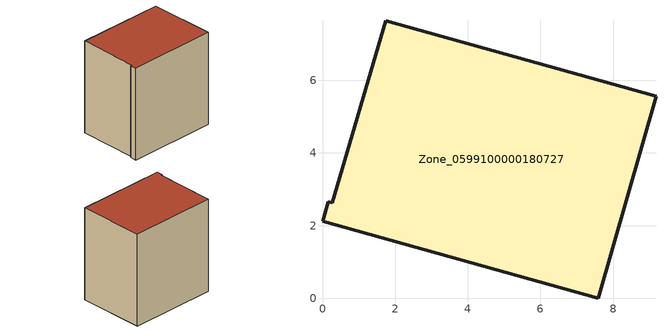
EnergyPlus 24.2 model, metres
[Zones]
Zone_0599100000180727
 floor ground (C_G): 1.74,7.64 9.18,5.56 7.59,0 0,2.12 0.16,2.66 0.27,2.63 z3.1
 wall outside (C_F): 7.59,0 9.18,5.56 1.74,7.64 0.27,2.63 0.16,2.66 0,2.12 7.59,0 z3.1:11.26
 roof outside (C_R): 9.18,5.56 1.74,7.64 0.27,2.63 0.16,2.66 0,2.12 7.59,0 z11.26
[BUILDING]
Pand.0599100000180727: North Axis=0; Terrain=City; Loads Convergence Tolerance Value=0.04; Temperature Convergence Tolerance Value=0.4; Solar Distribution=FullExterior; Maximum Number of Warmup Days=25; Minimum Number of Warmup Days=1
[Site:Location]
Rotterdam.The.Hague.AP_ZH_NLD Design_Conditions: Latitude=51.96; Longitude=4.45; Time Zone=1; Elevation=-4.5
[SITE:GROUNDTEMPERATURE:BUILDINGSURFACE]
18, 18, 18, 18, 18, 18, 18, 18, 18, 18, 18, 18
[MATERIAL] Thermal Absorptance=0.9; Solar Absorptance=0.7; Visible Absorptance=0.7
Name | Roughness | Thickness | Conductivity | Density | Specific Heat
G.TI.1946-1964 | MediumSmooth | 0.15 | 1 | 540 | 1210
F.TI.1946-1964 | Rough | 0.3 | 0.857143 | 1920 | 840
R.TI.1946-1964 | MediumRough | 0.2 | 0.277778 | 1500 | 1000
[CONSTRUCTION]
C_G: G.TI.1946-1964
C_F: F.TI.1946-1964
C_R: R.TI.1946-1964
[ZONE]
Zone_0599100000180727: Type=1; Multiplier=1; Ceiling Height=Autocalculate; Volume=Autocalculate; Floor Area=autocalculate; Part of Total Floor Area=Yes
[ZONEINFILTRATION:DESIGNFLOWRATE]
Infil_Zone_0599100000180727: Zone or ZoneList or Space or SpaceList=Zone_0599100000180727; Schedule=AlwaysOn; Design Flow Rate Calculation Method=Flow/Area; Flow Rate per Floor Area=0.003; Constant Term Coefficient=1; Temperature Term Coefficient=0; Velocity Term Coefficient=0; Velocity Squared Term Coefficient=0
[HVACTEMPLATE:ZONE:IDEALLOADSAIRSYSTEM]
Zone_0599100000180727: Maximum Heating Supply Air Temperature=50; Minimum Cooling Supply Air Temperature=13; Maximum Heating Supply Air Humidity Ratio=0.0156; Minimum Cooling Supply Air Humidity Ratio=0.0077; Heating Limit=NoLimit; Cooling Limit=NoLimit; Dehumidification Control Type=ConstantSensibleHeatRatio; Cooling Sensible Heat Ratio=0.7; Dehumidification Setpoint=60; Humidification Control Type=None; Humidification Setpoint=30; Outdoor Air Method=None; Outdoor Air Flow Rate per Person=0.00944; Outdoor Air Flow Rate per Zone Floor Area=0; Outdoor Air Flow Rate per Zone=0; Demand Controlled Ventilation Type=None; Outdoor Air Economizer Type=NoEconomizer; Heat Recovery Type=None; Sensible Heat Recovery Effectiveness=0.7; Latent Heat Recovery Effectiveness=0.65
[ZONECONTROL:THERMOSTAT]
ThermostatControl_Zone_0599100000180727: Zone or ZoneList=Zone_0599100000180727; Control Type Schedule=DualSetpointControlType; Control 1=Thermostat_Zone_0599100000180727; Temperature Difference Between Cutout And Setpoint=0
[THERMOSTATSETPOINT:DUALSETPOINT]
Thermostat_Zone_0599100000180727: Heating Setpoint Temperature Schedule=HeatingSetpoint_Zone_0599100000180727; Cooling Setpoint Temperature Schedule=CoolingSetpoint_Zone_0599100000180727
[SCHEDULE:COMPACT]
HeatingSetpoint_Zone_0599100000180727: Through: 12/31, For: AllDays, Until: 24:00, 21
CoolingSetpoint_Zone_0599100000180727: Through: 12/31, For: AllDays, Until: 24:00, 24
DualSetpointControlType: Through: 12/31, For: AllDays, Until: 24:00, 4
AlwaysOn: Through: 12/31, For: AllDays, Until: 24:00, 1
